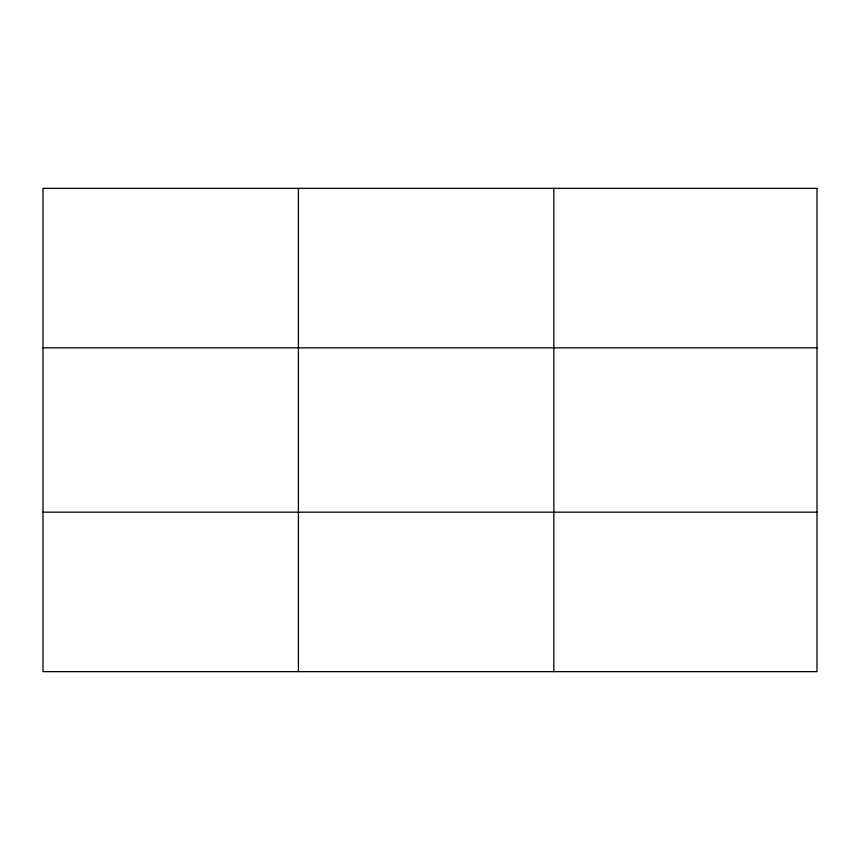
<?xml version="1.0" encoding="UTF-8"?>
<svg xmlns="http://www.w3.org/2000/svg" width="860" height="860" viewBox="0 0 860 860"><rect width="100%" height="100%" fill="white"/><g stroke="black" fill="none" stroke-linecap="round" stroke-linejoin="round"><path stroke-width="1.29" d="M298.42 188.361L298.42 671.638M553.84 188.361L553.84 671.638M43 347.838L817 347.838M43 512.162L817 512.162M817 188.361L817 671.638L43 671.638L43 188.361L817 188.361"/></g></svg>
